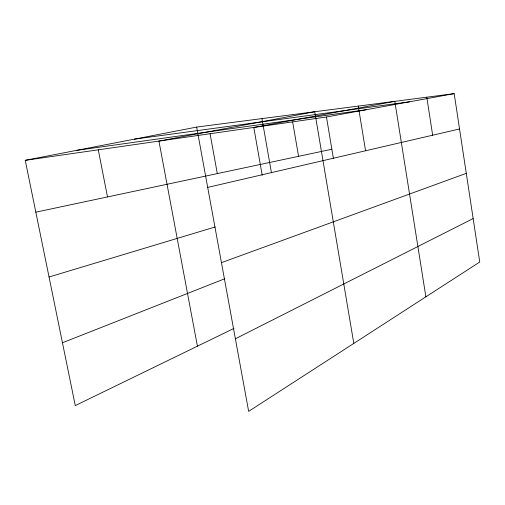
<?xml version="1.0" encoding="UTF-8"?>
<svg xmlns="http://www.w3.org/2000/svg" width="505" height="505" viewBox="0 0 505 505"><rect width="100%" height="100%" fill="white"/><g stroke="black" fill="none" stroke-linecap="round" stroke-linejoin="round"><path stroke-width="0.76" d="M235.38 338.792L473.153 218.577M233.935 328.42L75.277 405.591L25.25 160.325L196.66 127.077L454.184 93.633L479.75 262.013L248.656 411.367L196.66 127.077M62.462 342.756L224.681 278.798M221.455 262.657L466.285 173.341M49.048 277.005L215.199 226.96M207.694 187.405L459.55 128.964M35.83 212.176L331.861 149.246M25.25 160.325L326.464 116.996L454.184 93.633M76.343 150.414L366.138 109.736M134.336 139.165L409.492 101.808M98.292 149.815L107.489 196.944M197.417 346.177L158.93 141.097L314.741 111.744L353.803 343.413M210.074 133.737L217.308 173.6M262.221 175.298L253.794 127.449L394.809 101.341L425.885 296.826M261.962 118.599L271.419 172.615M292.654 121.863L298.562 156.323M326.464 116.996L333.395 158.425M358.279 106.088L365.576 150.768M426.776 97.194L432.665 135.201"/></g></svg>
